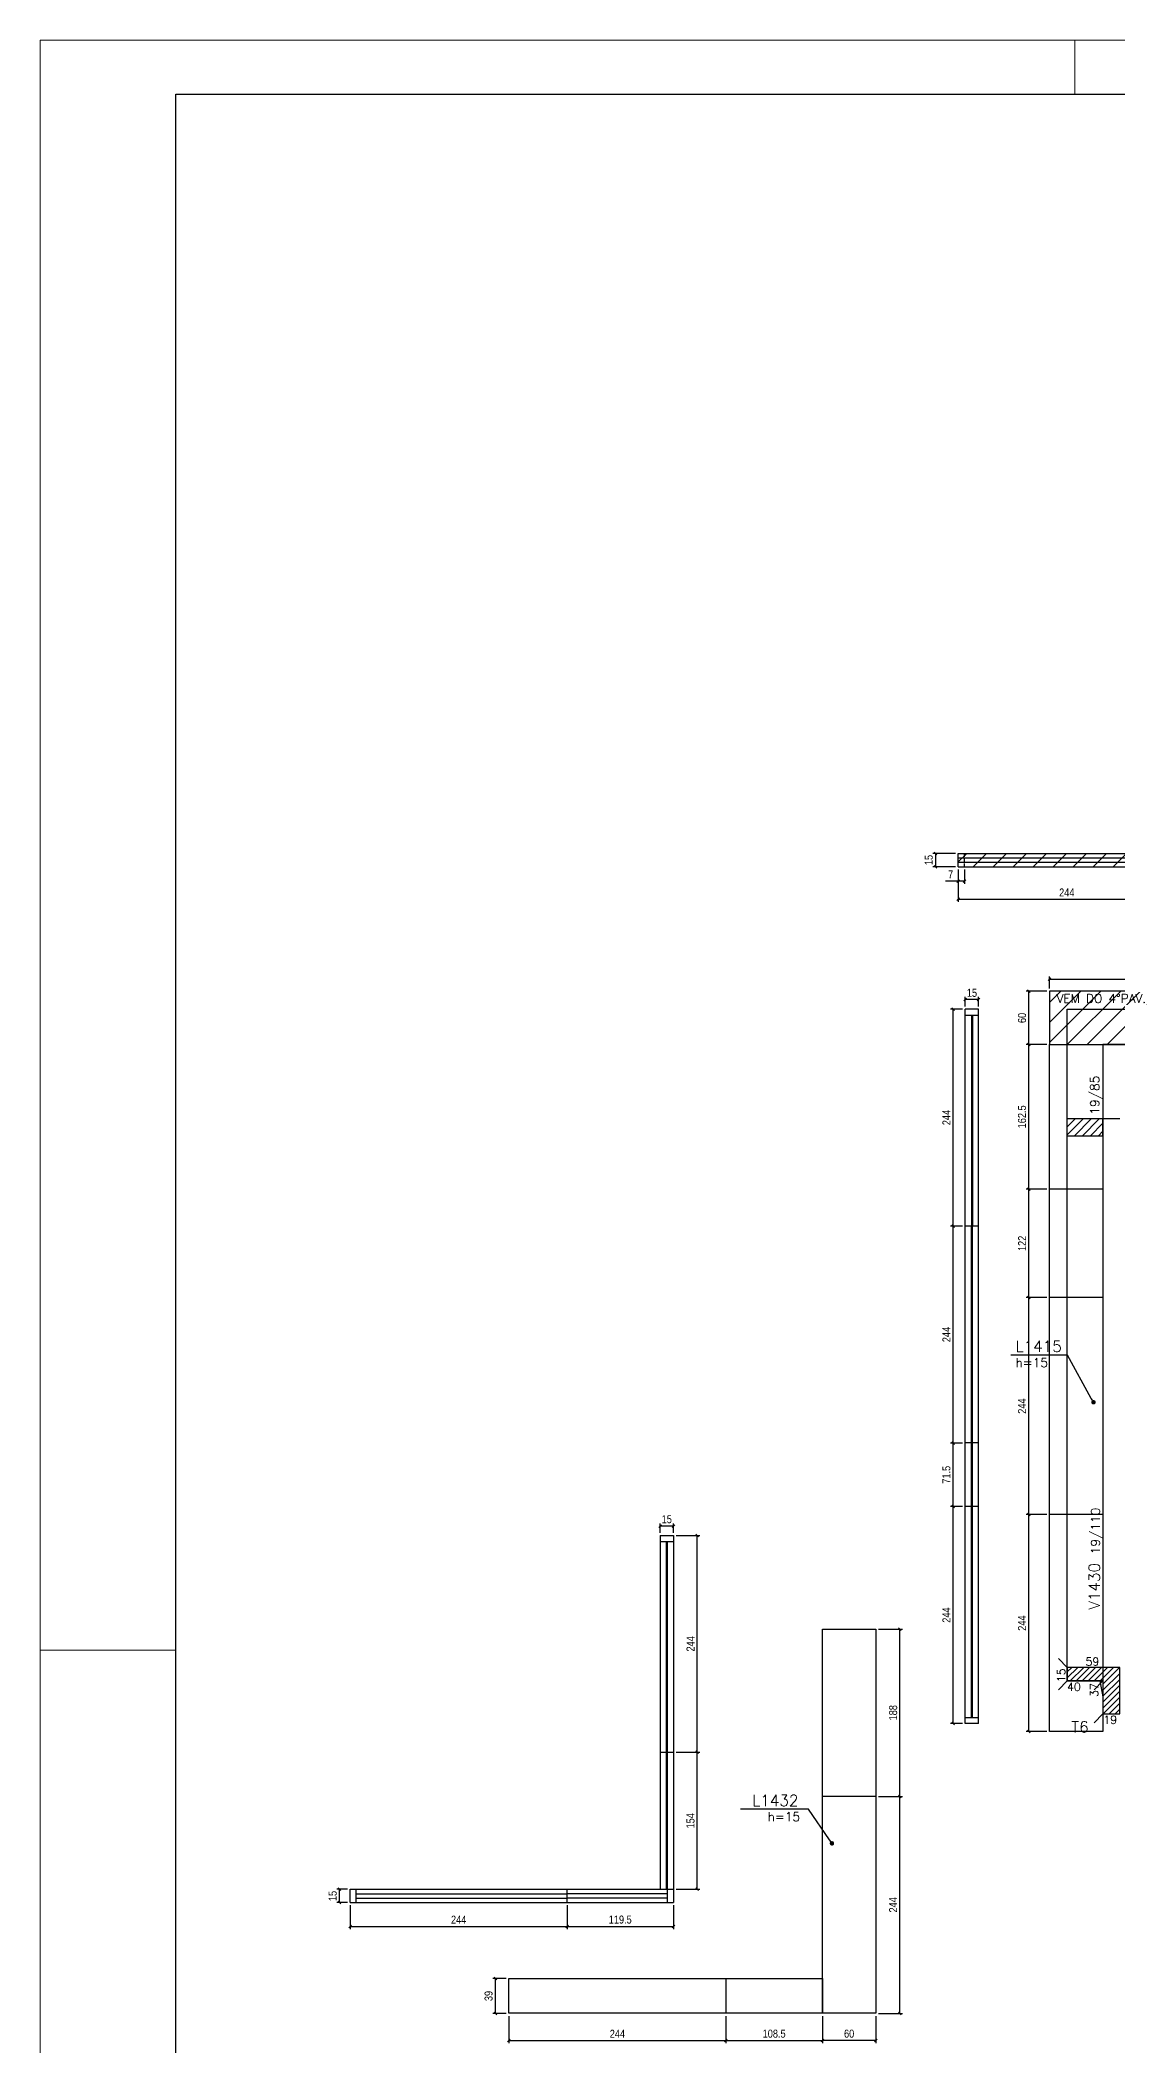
# Model space of a CAD drawing. Extents: x 1860 to 8661, y -614 to 3008.
# Drawn here: x 1860 to 3071, y 752 to 3008 of the extents above; entities that cross this region are included whole.
import ezdxf
from ezdxf import colors
from ezdxf.entities.mleader import LeaderData, LeaderLine
from ezdxf.math import Vec2, Vec3

# ---------------------------------------------------------------- set-up
doc = ezdxf.new("R2010")
doc.units = 0
doc.linetypes.add('HIDDEN', pattern=[0.375, 0.25, -0.125])
for name, color, linetype in [('242', 12, 'Continuous'), ('COTA', 241, 'Continuous'), ('F-AUX-RED', 1, 'Continuous'), ('F-LAJES', 3, 'Continuous'), ('F-LAJES-DIM', 2, 'Continuous'), ('F-LAJES-NOME', 4, 'Continuous'), ('F-MURETA', 91, 'Continuous'), ('F-PILARES-DIM', 172, 'Continuous'), ('F-PILARES-HACH', 174, 'Continuous'), ('F-PILARES-N', 170, 'Continuous'), ('F-PILARES-NASCE', 4, 'Continuous'), ('F-PILARES-NOME', 170, 'Continuous'), ('F-VIGAS', 3, 'Continuous'), ('F-VIGAS-DIM', 2, 'Continuous'), ('F-VIGAS-NOME', 4, 'Continuous'), ('F-VÃO', 1, 'Continuous'), ('Painéis', 200, 'Continuous'), ('SARR_2.2x7', 40, 'Continuous')]:
    doc.layers.add(name, color=color, linetype=linetype)
doc.layers.add('FOLHA', color=255, linetype='Continuous', lineweight=5)
doc.layers.add('Hachura', color=251, linetype='Continuous', lineweight=9)
doc.styles.add('COTA TECNICA-50', font='techl___.ttf', dxfattribs={"height": 9})
doc.styles.add('MCP', font='romans.shx')
doc.styles.get("Standard").update_dxf_attribs({"font": 'arial.ttf'})
doc.dimstyles.new('COTA PAINEL-50', dxfattribs={"dimtxt": 9, "dimasz": 3, "dimexe": 3, "dimexo": 3, "dimgap": 3, "dimtad": 1, "dimdec": 1, "dimzin": 12, "dimdsep": 46, "dimtxsty": 'COTA TECNICA-50', "dimblk1": 'OBLIQUE', "dimblk2": 'OBLIQUE', "dimsah": 1, "dimcen": 0.9, "dimclrd": 4, "dimclre": 4, "dimclrt": 240, "dimadec": 1, "dimazin": 3, "dimtfac": 1, "dimtdec": 1, "dimtmove": 0, "dimatfit": 3, "dimfxl": 1, "dimtolj": 1, "dimtzin": 12, "dimarcsym": 0})

# ---------------------------------------------------------------- blocks, each defined once
blk = doc.blocks.new('_Dot')
at = {"color": 0, "linetype": 'ByBlock', "lineweight": -2}
blk.add_line((-0.5, 0), (-1, 0), dxfattribs=at)
at = {"color": 0, "linetype": 'ByBlock', "const_width": 0.5}
blk.add_lwpolyline([(-0.25, 0, 1), (0.25, 0, 1)], format="xyb", close=True, dxfattribs=at)
blk = doc.blocks.new('_Oblique')
at = {"color": 0, "linetype": 'ByBlock', "lineweight": -2}
blk.add_line((-0.5, -0.5), (0.5, 0.5), dxfattribs=at)
blk = doc.blocks.new('*D316')
at = {"layer": 'COTA', "color": 4, "lineweight": -2, "transparency": 16777216}
for p, q in [((2386.7, 785.8), (2386.7, 755.3)), ((2630.7, 785.8), (2630.7, 755.3)), ((2386.7, 758.3), (2630.7, 758.3))]:
    blk.add_line(p, q, dxfattribs=at)
at = {"layer": 'Defpoints', "color": 0, "transparency": 16777216}
for p in [(2386.7, 788.8), (2630.7, 788.8), (2630.7, 758.3)]:
    blk.add_point(p, dxfattribs=at)
at = {"layer": 'COTA', "color": 4, "lineweight": -2, "transparency": 16777216, "xscale": 3, "yscale": 3, "zscale": 3, "rotation": 180}
blk.add_blockref('_Oblique', (2386.7, 758.3), dxfattribs=at)
at = {"layer": 'COTA', "color": 4, "lineweight": -2, "transparency": 16777216, "xscale": 3, "yscale": 3, "zscale": 3}
blk.add_blockref('_Oblique', (2630.7, 758.3), dxfattribs=at)
at = {"layer": 'COTA', "color": 240, "transparency": 16777216, "insert": (2508.7, 765.8), "char_height": 9, "attachment_point": 5, "style": 'COTA TECNICA-50'}
blk.add_mtext('\\A1;244', dxfattribs=at)
blk = doc.blocks.new('*D317')
at = {"layer": 'COTA', "color": 4, "lineweight": -2, "transparency": 16777216}
for p, q in [((2630.7, 785.8), (2630.7, 755.3)), ((2739.2, 785.8), (2739.2, 755.3)), ((2630.7, 758.3), (2739.2, 758.3))]:
    blk.add_line(p, q, dxfattribs=at)
at = {"layer": 'Defpoints', "color": 0, "transparency": 16777216}
for p in [(2630.7, 788.8), (2739.2, 788.8), (2739.2, 758.3)]:
    blk.add_point(p, dxfattribs=at)
at = {"layer": 'COTA', "color": 4, "lineweight": -2, "transparency": 16777216, "xscale": 3, "yscale": 3, "zscale": 3, "rotation": 180}
blk.add_blockref('_Oblique', (2630.7, 758.3), dxfattribs=at)
at = {"layer": 'COTA', "color": 4, "lineweight": -2, "transparency": 16777216, "xscale": 3, "yscale": 3, "zscale": 3}
blk.add_blockref('_Oblique', (2739.2, 758.3), dxfattribs=at)
at = {"layer": 'COTA', "color": 240, "transparency": 16777216, "insert": (2684.9, 765.9), "char_height": 9, "attachment_point": 5, "style": 'COTA TECNICA-50'}
blk.add_mtext('\\A1;108.5', dxfattribs=at)
blk = doc.blocks.new('*D318')
at = {"layer": 'COTA', "color": 4, "lineweight": -2, "transparency": 16777216}
for p, q in [((2383.7, 827.8), (2368.6, 827.8)), ((2371.6, 788.8), (2371.6, 827.8)), ((2383.7, 788.8), (2368.6, 788.8))]:
    blk.add_line(p, q, dxfattribs=at)
at = {"layer": 'Defpoints', "color": 0, "transparency": 16777216}
for p in [(2371.6, 827.8), (2386.7, 827.8), (2386.7, 788.8)]:
    blk.add_point(p, dxfattribs=at)
at = {"layer": 'COTA', "color": 4, "lineweight": -2, "transparency": 16777216, "xscale": 3, "yscale": 3, "zscale": 3}
for p, rotation in [((2371.6, 827.8), 90), ((2371.6, 788.8), 270)]:
    blk.add_blockref('_Oblique', p, dxfattribs=dict(at, rotation=rotation))
at = {"layer": 'COTA', "color": 240, "transparency": 16777216, "insert": (2363.9, 808.3), "char_height": 9, "attachment_point": 5, "rotation": 90, "style": 'COTA TECNICA-50'}
blk.add_mtext('\\A1;39', dxfattribs=at)
blk = doc.blocks.new('*D319')
at = {"layer": 'COTA', "color": 4, "lineweight": -2, "transparency": 16777216}
for p, q in [((2802.2, 1032.8), (2829.3, 1032.8)), ((2826.3, 788.8), (2826.3, 1032.8)), ((2802.2, 788.8), (2829.3, 788.8))]:
    blk.add_line(p, q, dxfattribs=at)
at = {"layer": 'Defpoints', "color": 0, "transparency": 16777216}
for p in [(2799.2, 1032.8), (2826.3, 1032.8), (2799.2, 788.8)]:
    blk.add_point(p, dxfattribs=at)
at = {"layer": 'COTA', "color": 4, "lineweight": -2, "transparency": 16777216, "xscale": 3, "yscale": 3, "zscale": 3}
for p, rotation in [((2826.3, 1032.8), 90), ((2826.3, 788.8), 270)]:
    blk.add_blockref('_Oblique', p, dxfattribs=dict(at, rotation=rotation))
at = {"layer": 'COTA', "color": 240, "transparency": 16777216, "insert": (2818.7, 910.8), "char_height": 9, "attachment_point": 5, "rotation": 90, "style": 'COTA TECNICA-50'}
blk.add_mtext('\\A1;244', dxfattribs=at)
blk = doc.blocks.new('*D320')
at = {"layer": 'COTA', "color": 4, "lineweight": -2, "transparency": 16777216}
for p, q in [((2802.2, 1220.8), (2829.3, 1220.8)), ((2826.3, 1032.8), (2826.3, 1220.8)), ((2802.2, 1032.8), (2829.3, 1032.8))]:
    blk.add_line(p, q, dxfattribs=at)
at = {"layer": 'Defpoints', "color": 0, "transparency": 16777216}
for p in [(2799.2, 1220.8), (2826.3, 1220.8), (2799.2, 1032.8)]:
    blk.add_point(p, dxfattribs=at)
at = {"layer": 'COTA', "color": 4, "lineweight": -2, "transparency": 16777216, "xscale": 3, "yscale": 3, "zscale": 3}
for p, rotation in [((2826.3, 1220.8), 90), ((2826.3, 1032.8), 270)]:
    blk.add_blockref('_Oblique', p, dxfattribs=dict(at, rotation=rotation))
at = {"layer": 'COTA', "color": 240, "transparency": 16777216, "insert": (2818.7, 1126.8), "char_height": 9, "attachment_point": 5, "rotation": 90, "style": 'COTA TECNICA-50'}
blk.add_mtext('\\A1;188', dxfattribs=at)
blk = doc.blocks.new('*D321')
at = {"layer": 'COTA', "color": 4, "lineweight": -2, "transparency": 16777216}
for p, q in [((2739.2, 785.8), (2739.2, 755.3)), ((2799.2, 785.8), (2799.2, 755.3)), ((2799.2, 758.3), (2739.2, 758.3))]:
    blk.add_line(p, q, dxfattribs=at)
at = {"layer": 'Defpoints', "color": 0, "transparency": 16777216}
for p in [(2739.2, 788.8), (2799.2, 788.8), (2739.2, 758.3)]:
    blk.add_point(p, dxfattribs=at)
at = {"layer": 'COTA', "color": 4, "lineweight": -2, "transparency": 16777216, "xscale": 3, "yscale": 3, "zscale": 3, "rotation": 180}
blk.add_blockref('_Oblique', (2739.2, 758.3), dxfattribs=at)
at = {"layer": 'COTA', "color": 4, "lineweight": -2, "transparency": 16777216, "xscale": 3, "yscale": 3, "zscale": 3}
blk.add_blockref('_Oblique', (2799.2, 758.3), dxfattribs=at)
at = {"layer": 'COTA', "color": 240, "transparency": 16777216, "insert": (2769.2, 765.9), "char_height": 9, "attachment_point": 5, "style": 'COTA TECNICA-50'}
blk.add_mtext('\\A1;60', dxfattribs=at)
blk = doc.blocks.new('*D322')
at = {"layer": 'COTA', "color": 4, "lineweight": -2, "transparency": 16777216}
for p, q in [((2991.5, 1349.6), (2968.2, 1349.6)), ((2971.2, 1105.6), (2971.2, 1349.6)), ((2991.5, 1105.6), (2968.2, 1105.6))]:
    blk.add_line(p, q, dxfattribs=at)
at = {"layer": 'Defpoints', "color": 0, "transparency": 16777216}
for p in [(2971.2, 1349.6), (2994.5, 1349.6), (2994.5, 1105.6)]:
    blk.add_point(p, dxfattribs=at)
at = {"layer": 'COTA', "color": 4, "lineweight": -2, "transparency": 16777216, "xscale": 3, "yscale": 3, "zscale": 3}
for p, rotation in [((2971.2, 1349.6), 90), ((2971.2, 1105.6), 270)]:
    blk.add_blockref('_Oblique', p, dxfattribs=dict(at, rotation=rotation))
at = {"layer": 'COTA', "color": 240, "transparency": 16777216, "insert": (2963.6, 1227.6), "char_height": 9, "attachment_point": 5, "rotation": 90, "style": 'COTA TECNICA-50'}
blk.add_mtext('\\A1;244', dxfattribs=at)
blk = doc.blocks.new('*D323')
at = {"layer": 'COTA', "color": 4, "lineweight": -2, "transparency": 16777216}
for p, q in [((2991.5, 1593.6), (2968.2, 1593.6)), ((2971.2, 1349.6), (2971.2, 1593.6)), ((2991.5, 1349.6), (2968.2, 1349.6))]:
    blk.add_line(p, q, dxfattribs=at)
at = {"layer": 'Defpoints', "color": 0, "transparency": 16777216}
for p in [(2971.2, 1593.6), (2994.5, 1593.6), (2994.5, 1349.6)]:
    blk.add_point(p, dxfattribs=at)
at = {"layer": 'COTA', "color": 4, "lineweight": -2, "transparency": 16777216, "xscale": 3, "yscale": 3, "zscale": 3}
for p, rotation in [((2971.2, 1593.6), 90), ((2971.2, 1349.6), 270)]:
    blk.add_blockref('_Oblique', p, dxfattribs=dict(at, rotation=rotation))
at = {"layer": 'COTA', "color": 240, "transparency": 16777216, "insert": (2963.6, 1471.6), "char_height": 9, "attachment_point": 5, "rotation": 90, "style": 'COTA TECNICA-50'}
blk.add_mtext('\\A1;244', dxfattribs=at)
blk = doc.blocks.new('*D324')
at = {"layer": 'COTA', "color": 4, "lineweight": -2, "transparency": 16777216}
for p, q in [((2991.5, 1715.6), (2968.2, 1715.6)), ((2971.2, 1593.6), (2971.2, 1715.6)), ((2991.5, 1593.6), (2968.2, 1593.6))]:
    blk.add_line(p, q, dxfattribs=at)
at = {"layer": 'Defpoints', "color": 0, "transparency": 16777216}
for p in [(2971.2, 1715.6), (2994.5, 1715.6), (2994.5, 1593.6)]:
    blk.add_point(p, dxfattribs=at)
at = {"layer": 'COTA', "color": 4, "lineweight": -2, "transparency": 16777216, "xscale": 3, "yscale": 3, "zscale": 3}
for p, rotation in [((2971.2, 1715.6), 90), ((2971.2, 1593.6), 270)]:
    blk.add_blockref('_Oblique', p, dxfattribs=dict(at, rotation=rotation))
at = {"layer": 'COTA', "color": 240, "transparency": 16777216, "insert": (2963.7, 1654.6), "char_height": 9, "attachment_point": 5, "rotation": 90, "style": 'COTA TECNICA-50'}
blk.add_mtext('\\A1;122', dxfattribs=at)
blk = doc.blocks.new('*D325')
at = {"layer": 'COTA', "color": 4, "lineweight": -2, "transparency": 16777216}
for p, q in [((2991.5, 1878.1), (2968.2, 1878.1)), ((2971.2, 1715.6), (2971.2, 1878.1)), ((2991.5, 1715.6), (2968.2, 1715.6))]:
    blk.add_line(p, q, dxfattribs=at)
at = {"layer": 'Defpoints', "color": 0, "transparency": 16777216}
for p in [(2971.2, 1878.1), (2994.5, 1878.1), (2994.5, 1715.6)]:
    blk.add_point(p, dxfattribs=at)
at = {"layer": 'COTA', "color": 4, "lineweight": -2, "transparency": 16777216, "xscale": 3, "yscale": 3, "zscale": 3}
for p, rotation in [((2971.2, 1878.1), 90), ((2971.2, 1715.6), 270)]:
    blk.add_blockref('_Oblique', p, dxfattribs=dict(at, rotation=rotation))
at = {"layer": 'COTA', "color": 240, "transparency": 16777216, "insert": (2963.6, 1796.9), "char_height": 9, "attachment_point": 5, "rotation": 90, "style": 'COTA TECNICA-50'}
blk.add_mtext('\\A1;162.5', dxfattribs=at)
blk = doc.blocks.new('*D326')
at = {"layer": 'COTA', "color": 4, "lineweight": -2, "transparency": 16777216}
for p, q in [((2991.5, 1938.1), (2968.2, 1938.1)), ((2971.2, 1878.1), (2971.2, 1938.1)), ((2991.5, 1878.1), (2968.2, 1878.1))]:
    blk.add_line(p, q, dxfattribs=at)
at = {"layer": 'Defpoints', "color": 0, "transparency": 16777216}
for p in [(2971.2, 1938.1), (2994.5, 1938.1), (2994.5, 1878.1)]:
    blk.add_point(p, dxfattribs=at)
at = {"layer": 'COTA', "color": 4, "lineweight": -2, "transparency": 16777216, "xscale": 3, "yscale": 3, "zscale": 3}
for p, rotation in [((2971.2, 1938.1), 90), ((2971.2, 1878.1), 270)]:
    blk.add_blockref('_Oblique', p, dxfattribs=dict(at, rotation=rotation))
at = {"layer": 'COTA', "color": 240, "transparency": 16777216, "insert": (2963.6, 1908.1), "char_height": 9, "attachment_point": 5, "rotation": 90, "style": 'COTA TECNICA-50'}
blk.add_mtext('\\A1;60', dxfattribs=at)
blk = doc.blocks.new('*D327')
at = {"layer": 'COTA', "color": 4, "lineweight": -2, "transparency": 16777216}
for p, q in [((2994.5, 1941.1), (2994.5, 1954.8)), ((2994.5, 1951.8), (3238.5, 1951.8)), ((3238.5, 1941.1), (3238.5, 1954.8))]:
    blk.add_line(p, q, dxfattribs=at)
at = {"layer": 'Defpoints', "color": 0, "transparency": 16777216}
for p in [(3238.5, 1951.8), (2994.5, 1938.1), (3238.5, 1938.1)]:
    blk.add_point(p, dxfattribs=at)
at = {"layer": 'COTA', "color": 4, "lineweight": -2, "transparency": 16777216, "xscale": 3, "yscale": 3, "zscale": 3, "rotation": 180}
blk.add_blockref('_Oblique', (2994.5, 1951.8), dxfattribs=at)
at = {"layer": 'COTA', "color": 4, "lineweight": -2, "transparency": 16777216, "xscale": 3, "yscale": 3, "zscale": 3}
blk.add_blockref('_Oblique', (3238.5, 1951.8), dxfattribs=at)
at = {"layer": 'COTA', "color": 240, "transparency": 16777216, "insert": (3116.5, 1959.4), "char_height": 9, "attachment_point": 5, "style": 'COTA TECNICA-50'}
blk.add_mtext('\\A1;244', dxfattribs=at)
blk = doc.blocks.new('*D421')
at = {"layer": 'COTA', "color": 4, "lineweight": -2, "transparency": 16777216}
for p, q in [((2208.2, 910.3), (2208.2, 883.6)), ((2452.2, 910.3), (2452.2, 883.6)), ((2208.2, 886.6), (2452.2, 886.6))]:
    blk.add_line(p, q, dxfattribs=at)
at = {"layer": 'Defpoints', "color": 0, "transparency": 16777216}
for p in [(2208.2, 913.3), (2452.2, 913.3), (2452.2, 886.6)]:
    blk.add_point(p, dxfattribs=at)
at = {"layer": 'COTA', "color": 4, "lineweight": -2, "transparency": 16777216, "xscale": 3, "yscale": 3, "zscale": 3, "rotation": 180}
blk.add_blockref('_Oblique', (2208.2, 886.6), dxfattribs=at)
at = {"layer": 'COTA', "color": 4, "lineweight": -2, "transparency": 16777216, "xscale": 3, "yscale": 3, "zscale": 3}
blk.add_blockref('_Oblique', (2452.2, 886.6), dxfattribs=at)
at = {"layer": 'COTA', "color": 240, "transparency": 16777216, "insert": (2330.2, 894.1), "char_height": 9, "attachment_point": 5, "style": 'COTA TECNICA-50'}
blk.add_mtext('\\A1;244', dxfattribs=at)
blk = doc.blocks.new('*D422')
at = {"layer": 'COTA', "color": 4, "lineweight": -2, "transparency": 16777216}
for p, q in [((2452.2, 910.3), (2452.2, 883.6)), ((2571.7, 910.3), (2571.7, 883.6)), ((2452.2, 886.6), (2571.7, 886.6))]:
    blk.add_line(p, q, dxfattribs=at)
at = {"layer": 'Defpoints', "color": 0, "transparency": 16777216}
for p in [(2452.2, 913.3), (2571.7, 913.3), (2571.7, 886.6)]:
    blk.add_point(p, dxfattribs=at)
at = {"layer": 'COTA', "color": 4, "lineweight": -2, "transparency": 16777216, "xscale": 3, "yscale": 3, "zscale": 3, "rotation": 180}
blk.add_blockref('_Oblique', (2452.2, 886.6), dxfattribs=at)
at = {"layer": 'COTA', "color": 4, "lineweight": -2, "transparency": 16777216, "xscale": 3, "yscale": 3, "zscale": 3}
blk.add_blockref('_Oblique', (2571.7, 886.6), dxfattribs=at)
at = {"layer": 'COTA', "color": 240, "transparency": 16777216, "insert": (2511.9, 894.2), "char_height": 9, "attachment_point": 5, "style": 'COTA TECNICA-50'}
blk.add_mtext('\\A1;119.5', dxfattribs=at)
blk = doc.blocks.new('*D423')
at = {"layer": 'COTA', "color": 4, "lineweight": -2, "transparency": 16777216}
for p, q in [((2574.7, 1082.3), (2601.5, 1082.3)), ((2598.5, 928.3), (2598.5, 1082.3)), ((2574.7, 928.3), (2601.5, 928.3))]:
    blk.add_line(p, q, dxfattribs=at)
at = {"layer": 'Defpoints', "color": 0, "transparency": 16777216}
for p in [(2571.7, 1082.3), (2598.5, 1082.3), (2571.7, 928.3)]:
    blk.add_point(p, dxfattribs=at)
at = {"layer": 'COTA', "color": 4, "lineweight": -2, "transparency": 16777216, "xscale": 3, "yscale": 3, "zscale": 3}
for p, rotation in [((2598.5, 1082.3), 90), ((2598.5, 928.3), 270)]:
    blk.add_blockref('_Oblique', p, dxfattribs=dict(at, rotation=rotation))
at = {"layer": 'COTA', "color": 240, "transparency": 16777216, "insert": (2590.9, 1005.3), "char_height": 9, "attachment_point": 5, "rotation": 90, "style": 'COTA TECNICA-50'}
blk.add_mtext('\\A1;154', dxfattribs=at)
blk = doc.blocks.new('*D424')
at = {"layer": 'COTA', "color": 4, "lineweight": -2, "transparency": 16777216}
for p, q in [((2574.7, 1326.3), (2601.5, 1326.3)), ((2598.5, 1082.3), (2598.5, 1326.3)), ((2574.7, 1082.3), (2601.5, 1082.3))]:
    blk.add_line(p, q, dxfattribs=at)
at = {"layer": 'Defpoints', "color": 0, "transparency": 16777216}
for p in [(2571.7, 1326.3), (2598.5, 1326.3), (2571.7, 1082.3)]:
    blk.add_point(p, dxfattribs=at)
at = {"layer": 'COTA', "color": 4, "lineweight": -2, "transparency": 16777216, "xscale": 3, "yscale": 3, "zscale": 3}
for p, rotation in [((2598.5, 1326.3), 90), ((2598.5, 1082.3), 270)]:
    blk.add_blockref('_Oblique', p, dxfattribs=dict(at, rotation=rotation))
at = {"layer": 'COTA', "color": 240, "transparency": 16777216, "insert": (2590.9, 1204.3), "char_height": 9, "attachment_point": 5, "rotation": 90, "style": 'COTA TECNICA-50'}
blk.add_mtext('\\A1;244', dxfattribs=at)
blk = doc.blocks.new('*D425')
at = {"layer": 'COTA', "color": 4, "lineweight": -2, "transparency": 16777216}
for p, q in [((2556.7, 1329.3), (2556.7, 1339.8)), ((2571.7, 1336.8), (2556.7, 1336.8)), ((2571.7, 1329.3), (2571.7, 1339.8))]:
    blk.add_line(p, q, dxfattribs=at)
at = {"layer": 'Defpoints', "color": 0, "transparency": 16777216}
for p in [(2556.7, 1336.8), (2556.7, 1326.3), (2571.7, 1326.3)]:
    blk.add_point(p, dxfattribs=at)
at = {"layer": 'COTA', "color": 4, "lineweight": -2, "transparency": 16777216, "xscale": 3, "yscale": 3, "zscale": 3, "rotation": 180}
blk.add_blockref('_Oblique', (2556.7, 1336.8), dxfattribs=at)
at = {"layer": 'COTA', "color": 4, "lineweight": -2, "transparency": 16777216, "xscale": 3, "yscale": 3, "zscale": 3}
blk.add_blockref('_Oblique', (2571.7, 1336.8), dxfattribs=at)
at = {"layer": 'COTA', "color": 240, "transparency": 16777216, "insert": (2564.2, 1344.4), "char_height": 9, "attachment_point": 5, "style": 'COTA TECNICA-50'}
blk.add_mtext('\\A1;15', dxfattribs=at)
blk = doc.blocks.new('*D426')
at = {"layer": 'COTA', "color": 4, "lineweight": -2, "transparency": 16777216}
for p, q in [((2205.2, 928.3), (2193.2, 928.3)), ((2196.2, 913.3), (2196.2, 928.3)), ((2205.2, 913.3), (2193.2, 913.3))]:
    blk.add_line(p, q, dxfattribs=at)
at = {"layer": 'Defpoints', "color": 0, "transparency": 16777216}
for p in [(2196.2, 928.3), (2208.2, 928.3), (2208.2, 913.3)]:
    blk.add_point(p, dxfattribs=at)
at = {"layer": 'COTA', "color": 4, "lineweight": -2, "transparency": 16777216, "xscale": 3, "yscale": 3, "zscale": 3}
for p, rotation in [((2196.2, 928.3), 90), ((2196.2, 913.3), 270)]:
    blk.add_blockref('_Oblique', p, dxfattribs=dict(at, rotation=rotation))
at = {"layer": 'COTA', "color": 240, "transparency": 16777216, "insert": (2188.6, 920.8), "char_height": 9, "attachment_point": 5, "rotation": 90, "style": 'COTA TECNICA-50'}
blk.add_mtext('\\A1;15', dxfattribs=at)
blk = doc.blocks.new('*D428')
at = {"layer": 'COTA', "color": 4, "lineweight": -2, "transparency": 16777216}
for p, q in [((2896.8, 1358.6), (2883.2, 1358.6)), ((2886.2, 1114.6), (2886.2, 1358.6)), ((2896.8, 1114.6), (2883.2, 1114.6))]:
    blk.add_line(p, q, dxfattribs=at)
at = {"layer": 'Defpoints', "color": 0, "transparency": 16777216}
for p in [(2886.2, 1358.6), (2899.8, 1358.6), (2899.8, 1114.6)]:
    blk.add_point(p, dxfattribs=at)
at = {"layer": 'COTA', "color": 4, "lineweight": -2, "transparency": 16777216, "xscale": 3, "yscale": 3, "zscale": 3}
for p, rotation in [((2886.2, 1358.6), 90), ((2886.2, 1114.6), 270)]:
    blk.add_blockref('_Oblique', p, dxfattribs=dict(at, rotation=rotation))
at = {"layer": 'COTA', "color": 240, "transparency": 16777216, "insert": (2878.6, 1236.6), "char_height": 9, "attachment_point": 5, "rotation": 90, "style": 'COTA TECNICA-50'}
blk.add_mtext('\\A1;244', dxfattribs=at)
blk = doc.blocks.new('*D429')
at = {"layer": 'COTA', "color": 4, "lineweight": -2, "transparency": 16777216}
for p, q in [((2896.8, 1430.1), (2883.2, 1430.1)), ((2886.2, 1358.6), (2886.2, 1430.1)), ((2896.8, 1358.6), (2883.2, 1358.6))]:
    blk.add_line(p, q, dxfattribs=at)
at = {"layer": 'Defpoints', "color": 0, "transparency": 16777216}
for p in [(2886.2, 1430.1), (2899.8, 1430.1), (2899.8, 1358.6)]:
    blk.add_point(p, dxfattribs=at)
at = {"layer": 'COTA', "color": 4, "lineweight": -2, "transparency": 16777216, "xscale": 3, "yscale": 3, "zscale": 3}
for p, rotation in [((2886.2, 1430.1), 90), ((2886.2, 1358.6), 270)]:
    blk.add_blockref('_Oblique', p, dxfattribs=dict(at, rotation=rotation))
at = {"layer": 'COTA', "color": 240, "transparency": 16777216, "insert": (2878.6, 1394.4), "char_height": 9, "attachment_point": 5, "rotation": 90, "style": 'COTA TECNICA-50'}
blk.add_mtext('\\A1;71.5', dxfattribs=at)
blk = doc.blocks.new('*D430')
at = {"layer": 'COTA', "color": 4, "lineweight": -2, "transparency": 16777216}
for p, q in [((2896.8, 1674.1), (2883.2, 1674.1)), ((2886.2, 1430.1), (2886.2, 1674.1)), ((2896.8, 1430.1), (2883.2, 1430.1))]:
    blk.add_line(p, q, dxfattribs=at)
at = {"layer": 'Defpoints', "color": 0, "transparency": 16777216}
for p in [(2886.2, 1674.1), (2899.8, 1674.1), (2899.8, 1430.1)]:
    blk.add_point(p, dxfattribs=at)
at = {"layer": 'COTA', "color": 4, "lineweight": -2, "transparency": 16777216, "xscale": 3, "yscale": 3, "zscale": 3}
for p, rotation in [((2886.2, 1674.1), 90), ((2886.2, 1430.1), 270)]:
    blk.add_blockref('_Oblique', p, dxfattribs=dict(at, rotation=rotation))
at = {"layer": 'COTA', "color": 240, "transparency": 16777216, "insert": (2878.6, 1552.1), "char_height": 9, "attachment_point": 5, "rotation": 90, "style": 'COTA TECNICA-50'}
blk.add_mtext('\\A1;244', dxfattribs=at)
blk = doc.blocks.new('*D431')
at = {"layer": 'COTA', "color": 4, "lineweight": -2, "transparency": 16777216}
for p, q in [((2896.8, 1918.1), (2883.2, 1918.1)), ((2886.2, 1674.1), (2886.2, 1918.1)), ((2896.8, 1674.1), (2883.2, 1674.1))]:
    blk.add_line(p, q, dxfattribs=at)
at = {"layer": 'Defpoints', "color": 0, "transparency": 16777216}
for p in [(2886.2, 1918.1), (2899.8, 1918.1), (2899.8, 1674.1)]:
    blk.add_point(p, dxfattribs=at)
at = {"layer": 'COTA', "color": 4, "lineweight": -2, "transparency": 16777216, "xscale": 3, "yscale": 3, "zscale": 3}
for p, rotation in [((2886.2, 1918.1), 90), ((2886.2, 1674.1), 270)]:
    blk.add_blockref('_Oblique', p, dxfattribs=dict(at, rotation=rotation))
at = {"layer": 'COTA', "color": 240, "transparency": 16777216, "insert": (2878.6, 1796.1), "char_height": 9, "attachment_point": 5, "rotation": 90, "style": 'COTA TECNICA-50'}
blk.add_mtext('\\A1;244', dxfattribs=at)
blk = doc.blocks.new('*D432')
at = {"layer": 'COTA', "color": 4, "lineweight": -2, "transparency": 16777216}
for p, q in [((2899.8, 1921.1), (2899.8, 1931.7)), ((2914.8, 1928.7), (2899.8, 1928.7)), ((2914.8, 1921.1), (2914.8, 1931.7))]:
    blk.add_line(p, q, dxfattribs=at)
at = {"layer": 'Defpoints', "color": 0, "transparency": 16777216}
for p in [(2899.8, 1928.7), (2899.8, 1918.1), (2914.8, 1918.1)]:
    blk.add_point(p, dxfattribs=at)
at = {"layer": 'COTA', "color": 4, "lineweight": -2, "transparency": 16777216, "xscale": 3, "yscale": 3, "zscale": 3, "rotation": 180}
blk.add_blockref('_Oblique', (2899.8, 1928.7), dxfattribs=at)
at = {"layer": 'COTA', "color": 4, "lineweight": -2, "transparency": 16777216, "xscale": 3, "yscale": 3, "zscale": 3}
blk.add_blockref('_Oblique', (2914.8, 1928.7), dxfattribs=at)
at = {"layer": 'COTA', "color": 240, "transparency": 16777216, "insert": (2907.3, 1936.3), "char_height": 9, "attachment_point": 5, "style": 'COTA TECNICA-50'}
blk.add_mtext('\\A1;15', dxfattribs=at)
blk = doc.blocks.new('*D433')
at = {"layer": 'COTA', "color": 4, "lineweight": -2, "transparency": 16777216}
for p, q in [((2891.9, 2075.2), (2891.9, 2038.6)), ((3135.9, 2075.2), (3135.9, 2038.6)), ((2891.9, 2041.6), (3135.9, 2041.6))]:
    blk.add_line(p, q, dxfattribs=at)
at = {"layer": 'Defpoints', "color": 0, "transparency": 16777216}
for p in [(2891.9, 2078.2), (3135.9, 2078.2), (3135.9, 2041.6)]:
    blk.add_point(p, dxfattribs=at)
at = {"layer": 'COTA', "color": 4, "lineweight": -2, "transparency": 16777216, "xscale": 3, "yscale": 3, "zscale": 3, "rotation": 180}
blk.add_blockref('_Oblique', (2891.9, 2041.6), dxfattribs=at)
at = {"layer": 'COTA', "color": 4, "lineweight": -2, "transparency": 16777216, "xscale": 3, "yscale": 3, "zscale": 3}
blk.add_blockref('_Oblique', (3135.9, 2041.6), dxfattribs=at)
at = {"layer": 'COTA', "color": 240, "transparency": 16777216, "insert": (3013.9, 2049.2), "char_height": 9, "attachment_point": 5, "style": 'COTA TECNICA-50'}
blk.add_mtext('\\A1;244', dxfattribs=at)
blk = doc.blocks.new('*D439')
at = {"layer": 'COTA', "color": 4, "lineweight": -2, "transparency": 16777216}
for p, q in [((2891.9, 2075.2), (2891.9, 2058.9)), ((2898.9, 2075.2), (2898.9, 2058.9)), ((2891.9, 2061.9), (2877.7, 2061.9)), ((2898.9, 2061.9), (2891.9, 2061.9))]:
    blk.add_line(p, q, dxfattribs=at)
at = {"layer": 'Defpoints', "color": 0, "transparency": 16777216}
for p in [(2891.9, 2078.2), (2898.9, 2078.2), (2891.9, 2061.9)]:
    blk.add_point(p, dxfattribs=at)
at = {"layer": 'COTA', "color": 4, "lineweight": -2, "transparency": 16777216, "xscale": 3, "yscale": 3, "zscale": 3, "rotation": 180}
blk.add_blockref('_Oblique', (2891.9, 2061.9), dxfattribs=at)
at = {"layer": 'COTA', "color": 4, "lineweight": -2, "transparency": 16777216, "xscale": 3, "yscale": 3, "zscale": 3}
blk.add_blockref('_Oblique', (2898.9, 2061.9), dxfattribs=at)
at = {"layer": 'COTA', "color": 240, "transparency": 16777216, "insert": (2883.3, 2069.5), "char_height": 9, "attachment_point": 5, "style": 'COTA TECNICA-50'}
blk.add_mtext('\\A1;7', dxfattribs=at)
blk = doc.blocks.new('*D445')
at = {"layer": 'COTA', "color": 4, "lineweight": -2, "transparency": 16777216}
for p, q in [((2888.9, 2093.2), (2863.3, 2093.2)), ((2888.9, 2078.2), (2863.3, 2078.2)), ((2866.3, 2093.2), (2866.3, 2078.2))]:
    blk.add_line(p, q, dxfattribs=at)
at = {"layer": 'Defpoints', "color": 0, "transparency": 16777216}
for p in [(2866.3, 2078.2), (2891.9, 2093.2), (2891.9, 2078.2)]:
    blk.add_point(p, dxfattribs=at)
at = {"layer": 'COTA', "color": 4, "lineweight": -2, "transparency": 16777216, "xscale": 3, "yscale": 3, "zscale": 3}
for p, rotation in [((2866.3, 2093.2), 90), ((2866.3, 2078.2), 270)]:
    blk.add_blockref('_Oblique', p, dxfattribs=dict(at, rotation=rotation))
at = {"layer": 'COTA', "color": 240, "transparency": 16777216, "insert": (2858.7, 2085.7), "char_height": 9, "attachment_point": 5, "rotation": 90, "style": 'COTA TECNICA-50'}
blk.add_mtext('\\A1;15', dxfattribs=at)

msp = doc.modelspace()

# ---------------------------------------------------------------- hatches: boundary and pattern name
at = {"layer": 'F-MURETA'}
h = msp.add_hatch(dxfattribs=at)
h.set_pattern_fill('ANSI31', color=1, scale=2)
h.set_pattern_definition([(45, (4214.506, 480.1385), (-4.490128, 4.490128), [])])
h.paths.add_polyline_path([(3054.51, 1794.64), (3014.51, 1794.64), (3014.51, 1775.64), (3054.51, 1775.64)])
at = {"layer": 'F-PILARES-HACH', "linetype": 'Continuous'}
h = msp.add_hatch(dxfattribs=at)
h.set_pattern_fill('ANSI31', color=256, scale=1.5, style=0)
h.set_pattern_definition([(45, (4214.506, 480.1385), (-3.367596, 3.367596), [])])
h.paths.add_polyline_path([(3073.51, 1177.64), (3014.51, 1177.64), (3014.51, 1162.64), (3054.51, 1162.64), (3054.51, 1125.64), (3073.51, 1125.64)], flags=16)
at = {"layer": 'Hachura', "linetype": 'ByBlock'}
h = msp.add_hatch(dxfattribs=at)
h.set_pattern_fill('ANSI31', color=256, scale=5)
h.paths.add_polyline_path([(3135.9, 2078.16), (3135.9, 2093.16), (2891.9, 2093.16), (2891.9, 2078.16)])
h.paths.add_polyline_path([(3135.9, 2093.16), (3135.9, 2078.16), (3379.9, 2078.16), (3379.9, 2093.16)])
h.paths.add_polyline_path([(3379.9, 2093.16), (3379.9, 2078.16), (3623.9, 2078.16), (3623.9, 2093.16)])
h.paths.add_polyline_path([(3623.9, 2093.16), (3623.9, 2078.16), (3867.9, 2078.16), (3867.9, 2093.16)])
h.paths.add_polyline_path([(3867.9, 2093.16), (3867.9, 2078.16), (4111.9, 2078.16), (4111.9, 2093.16)])
h = msp.add_hatch(dxfattribs=at)
h.set_pattern_fill('ANSI31', color=256, scale=5)
h.set_pattern_definition([(45, (239.853, -222.987), (-11.22532, 11.22532), [])])
h.paths.add_polyline_path([(2994.51, 1938.14), (2994.51, 1878.14), (3238.51, 1878.14), (3238.51, 1938.14)])
h.paths.add_polyline_path([(3238.51, 1938.14), (3238.51, 1878.14), (3482.51, 1878.14), (3482.51, 1938.14)])
h.paths.add_polyline_path([(3482.51, 1938.14), (3482.51, 1878.14), (3726.51, 1878.14), (3726.51, 1938.14)])
h.paths.add_polyline_path([(3726.51, 1938.14), (3726.51, 1878.14), (3970.51, 1878.14), (3970.51, 1938.14)])
h.paths.add_polyline_path([(3970.51, 1938.14), (3970.51, 1878.14), (4214.51, 1878.14), (4214.51, 1938.14)])
h.paths.add_polyline_path([(4458.51, 1878.14), (4458.51, 1938.14), (4214.51, 1938.14), (4214.51, 1878.14)])
h.paths.add_polyline_path([(4702.51, 1878.14), (4702.51, 1938.14), (4458.51, 1938.14), (4458.51, 1878.14)])
h.paths.add_polyline_path([(4946.51, 1878.14), (4946.51, 1938.14), (4702.51, 1938.14), (4702.51, 1878.14)])
h.paths.add_polyline_path([(5190.51, 1878.14), (5190.51, 1938.14), (4946.51, 1938.14), (4946.51, 1878.14)])
h.paths.add_polyline_path([(5190.51, 1938.14), (5190.51, 1878.14), (5368.51, 1878.14), (5368.51, 1938.14)])
h.paths.add_polyline_path([(5490.51, 1878.14), (5490.51, 1938.14), (5368.51, 1938.14), (5368.51, 1878.14)])

# ---------------------------------------------------------------- linework, layer by layer
at = {"color": 30}
for p, q in [((2012.11, 2946.69), (8600.49, 2946.69)), ((2012.11, -552.63), (2012.11, 2946.69))]:
    msp.add_line(p, q, dxfattribs=at)
at = {"layer": '242', "linetype": 'Continuous'}
for p, q in [((3052.86, 1158.63), (3052.86, 1158.63)), ((3064.01, 1170.14), (3064.01, 1170.14))]:
    msp.add_line(p, q, dxfattribs=at)
at = {"layer": 'F-LAJES', "linetype": 'Continuous'}
for p, q in [((3014.51, 1162.64), (3014.51, 1918.14)), ((3014.51, 1918.14), (5295.51, 1918.14)), ((3054.51, 1162.64), (3014.51, 1162.64))]:
    msp.add_line(p, q, dxfattribs=at)
at = {"layer": 'F-MURETA', "color": 2}
for p, q in [((3014.51, 1775.64), (3014.51, 1794.64)), ((3054.51, 1794.64), (3014.51, 1794.64)), ((3054.51, 1775.64), (3054.51, 1794.64)), ((3014.51, 1775.64), (3054.51, 1775.64))]:
    msp.add_line(p, q, dxfattribs=at)
at = {"layer": 'F-PILARES-N', "linetype": 'Continuous'}
msp.add_lwpolyline([(3073.51, 1177.64), (3014.51, 1177.64), (3014.51, 1162.64), (3054.51, 1162.64), (3054.51, 1125.64), (3073.51, 1125.64), (3073.51, 1177.64)], dxfattribs=at)
at = {"layer": 'F-PILARES-NASCE', "linetype": 'Continuous'}
for p, q in [((3014.51, 1177.64), (3004.51, 1187.64)), ((3014.51, 1162.64), (3004.51, 1152.64)), ((3054.51, 1162.64), (3044.51, 1152.64)), ((3054.51, 1125.64), (3044.51, 1115.64))]:
    msp.add_line(p, q, dxfattribs=at)
at = {"layer": 'F-VIGAS'}
for points in [[(3054.51, 1878.14), (3054.51, 1794.64)], [(3124.51, 1878.14), (3054.51, 1878.14)], [(3073.51, 1794.64), (3054.51, 1794.64)], [(3054.51, 1775.64), (3054.51, 1177.64)]]:
    msp.add_lwpolyline(points, dxfattribs=at)
at = {"layer": 'F-VÃO'}
msp.add_line((3050.96, 1162.64), (3054.51, 1144.64), dxfattribs=at)
at = {"layer": 'FOLHA'}
for p, q in [((1859.7, 3007.66), (8661.45, 3007.66)), ((3022.99, 3007.66), (3022.99, 2946.69)), ((2012.11, 1197.03), (1859.7, 1197.03))]:
    msp.add_line(p, q, dxfattribs=at)
at = {"layer": 'FOLHA', "lineweight": 5}
msp.add_line((1859.7, -613.6), (1859.7, 3007.66), dxfattribs=at)
at = {"layer": 'Painéis'}
for p, q in [((2891.9, 2093.16), (5378.9, 2093.16)), ((2891.9, 2078.16), (2891.9, 2093.16)), ((2891.9, 2078.16), (5378.9, 2078.16)), ((2899.78, 1114.64), (2899.78, 1918.14)), ((2914.78, 1918.14), (2899.78, 1918.14)), ((2914.78, 1114.64), (2914.78, 1918.14)), ((3054.51, 1715.64), (2994.51, 1715.64)), ((2914.78, 1674.14), (2899.78, 1674.14)), ((3054.51, 1593.64), (2994.51, 1593.64)), ((2914.78, 1430.14), (2899.78, 1430.14)), ((2914.78, 1358.64), (2899.78, 1358.64)), ((3054.51, 1349.64), (2994.51, 1349.64)), ((2556.66, 1326.3), (2556.66, 928.3)), ((2556.66, 1326.3), (2571.66, 1326.3)), ((2571.66, 1326.3), (2571.66, 913.3)), ((2914.78, 1114.64), (2899.78, 1114.64)), ((2556.66, 1082.3), (2571.66, 1082.3)), ((2799.16, 1032.81), (2739.16, 1032.81)), ((2208.16, 928.3), (2571.66, 928.3)), ((2208.16, 913.3), (2208.16, 928.3)), ((2452.16, 913.3), (2452.16, 928.3)), ((2208.16, 913.3), (2571.66, 913.3)), ((2630.66, 827.81), (2630.66, 788.81))]:
    msp.add_line(p, q, dxfattribs=at)
for points in [[(2994.51, 1878.14), (5490.51, 1878.14), (5490.51, 1938.14), (2994.51, 1938.14)], [(3054.51, 1105.64), (2994.51, 1105.64), (2994.51, 1878.14), (3054.51, 1878.14)], [(2739.16, 1220.81), (2799.16, 1220.81), (2799.16, 788.81), (2739.16, 788.81)], [(2386.66, 827.81), (2739.16, 827.81), (2739.16, 788.81), (2386.66, 788.81)]]:
    msp.add_lwpolyline(points, close=True, dxfattribs=at)
at = {"layer": 'SARR_2.2x7'}
for p, q in [((2891.9, 2088.16), (3135.9, 2088.16)), ((2891.9, 2083.16), (3135.9, 2083.16)), ((2899.78, 1911.14), (2914.78, 1911.14)), ((2906.78, 1911.14), (2906.78, 1674.14)), ((2907.78, 1911.14), (2907.78, 1674.14)), ((2906.78, 1430.14), (2906.78, 1674.14)), ((2907.78, 1430.14), (2907.78, 1674.14)), ((2906.78, 1358.64), (2906.78, 1430.14)), ((2907.78, 1358.64), (2907.78, 1430.14)), ((2906.78, 1121.64), (2906.78, 1358.64)), ((2907.78, 1121.64), (2907.78, 1358.64)), ((2556.66, 1319.3), (2571.66, 1319.3)), ((2563.66, 1319.3), (2563.66, 1082.3)), ((2564.66, 1319.3), (2564.66, 1082.3)), ((2899.78, 1121.64), (2914.78, 1121.64)), ((2563.66, 1082.3), (2563.66, 928.3)), ((2564.66, 1082.3), (2564.66, 928.3)), ((2215.16, 913.3), (2215.16, 928.3)), ((2564.66, 928.3), (2564.66, 913.3)), ((2215.16, 923.3), (2452.16, 923.3)), ((2215.16, 918.3), (2452.16, 918.3)), ((2564.66, 923.3), (2452.16, 923.3)), ((2564.66, 918.3), (2452.16, 918.3))]:
    msp.add_line(p, q, dxfattribs=at)
at = {"layer": 'SARR_2.2x7', "linetype": 'HIDDEN', "ltscale": 15}
msp.add_line((2898.9, 2078.16), (2898.9, 2093.16), dxfattribs=at)

# ---------------------------------------------------------------- texts
at = {"layer": 'F-LAJES-DIM', "linetype": 'Continuous', "style": 'MCP'}
for p in [(2956.32, 1515.51), (2677.62, 1004.9)]:
    msp.add_text('h=15', height=10, dxfattribs=at).set_placement(p)
at = {"layer": 'F-LAJES-NOME', "linetype": 'Continuous', "style": 'MCP'}
for s, p in [('L1415', (2956.32, 1532.51)), ('L1432', (2660.24, 1021.9))]:
    msp.add_text(s, height=12.5, dxfattribs=at).set_placement(p)
at = {"layer": 'F-PILARES-DIM', "linetype": 'Continuous', "style": 'MCP'}
for s, p in [('15', (3012.26, 1161.14)), ('37', (3049.28, 1144.64))]:
    msp.add_text(s, height=9, rotation=90, dxfattribs=at).set_placement(p)
for s, p in [('59', (3035.01, 1179.89)), ('40', (3014.19, 1151.45)), ('19', (3055.01, 1114.39))]:
    msp.add_text(s, height=9, dxfattribs=at).set_placement(p)
at = {"layer": 'F-PILARES-NOME', "linetype": 'Continuous', "style": 'MCP'}
msp.add_text('T6', height=12.5, dxfattribs=at).set_placement((3019.22, 1104.61))
at = {"layer": 'F-VIGAS-DIM', "linetype": 'Continuous', "style": 'MCP'}
msp.add_text('VEM DO 4°PAV.', height=10, dxfattribs=at).set_placement((3002.47, 1924.99))
for s, p in [('19/85', (3050.37, 1799.36)), ('19/110', (3051.16, 1305.09))]:
    msp.add_text(s, height=10, rotation=90, dxfattribs=at).set_placement(p)
at = {"layer": 'F-VIGAS-NOME', "linetype": 'Continuous', "style": 'MCP'}
msp.add_text('V1430', height=12.5, rotation=90, dxfattribs=at).set_placement((3051.16, 1242.7))

# ---------------------------------------------------------------- dimensions: what is measured, and where the dimension line sits
at = {"layer": 'COTA'}
for base, p1, p2, picture, middle in [((2866.34, 2078.16), (2891.9, 2093.16), (2891.9, 2078.16), '*D445', (2858.75, 2085.66)), ((2971.21, 1715.64), (2994.51, 1593.64), (2994.51, 1715.64), '*D324', (2963.66, 1654.64)), ((2886.19, 1358.64), (2899.78, 1114.64), (2899.78, 1358.64), '*D428', (2878.62, 1236.64)), ((2971.21, 1349.64), (2994.51, 1105.64), (2994.51, 1349.64), '*D322', (2963.65, 1227.64)), ((2598.46, 1082.3), (2571.66, 928.3), (2571.66, 1082.3), '*D423', (2590.86, 1005.3)), ((2826.28, 1032.81), (2799.16, 788.81), (2799.16, 1032.81), '*D319', (2818.71, 910.81)), ((2196.21, 928.3), (2208.16, 913.3), (2208.16, 928.3), '*D426', (2188.61, 920.8)), ((2371.58, 827.81), (2386.66, 788.81), (2386.66, 827.81), '*D318', (2363.85, 808.31))]:
    dim = msp.add_linear_dim(base=base, p1=p1, p2=p2, angle=90, dimstyle='COTA PAINEL-50', dxfattribs=at)
    dim.commit()
    dim.dimension.update_dxf_attribs({"geometry": picture, "text_midpoint": middle})
for base, p1, p2, picture, middle in [((2891.9, 2061.92), (2898.9, 2078.16), (2891.9, 2078.16), '*D439', (2883.32, 2069.49)), ((3135.9, 2041.64), (2891.9, 2078.16), (3135.9, 2078.16), '*D433', (3013.9, 2049.2)), ((3238.51, 1951.81), (2994.51, 1938.14), (3238.51, 1938.14), '*D327', (3116.51, 1959.38)), ((2899.78, 1928.65), (2914.78, 1918.14), (2899.78, 1918.14), '*D432', (2907.28, 1936.25)), ((2556.66, 1336.81), (2571.66, 1326.3), (2556.66, 1326.3), '*D425', (2564.16, 1344.41)), ((2452.16, 886.57), (2208.16, 913.3), (2452.16, 913.3), '*D421', (2330.16, 894.14)), ((2630.66, 758.28), (2386.66, 788.81), (2630.66, 788.81), '*D316', (2508.66, 765.85)), ((2739.16, 758.28), (2799.16, 788.81), (2739.16, 788.81), '*D321', (2769.16, 765.87))]:
    dim = msp.add_linear_dim(base=base, p1=p1, p2=p2, dimstyle='COTA PAINEL-50', dxfattribs=at)
    dim.commit()
    dim.dimension.update_dxf_attribs({"geometry": picture, "text_midpoint": middle})
for base, p1, p2, picture, middle in [((2886.19, 1918.14), (2899.78, 1674.14), (2899.78, 1918.14), '*D431', (2878.62, 1796.14)), ((2971.21, 1938.14), (2994.51, 1878.14), (2994.51, 1938.14), '*D326', (2963.62, 1908.14)), ((2971.21, 1878.14), (2994.51, 1715.64), (2994.51, 1878.14), '*D325', (2963.62, 1796.89)), ((2886.19, 1674.14), (2899.78, 1430.14), (2899.78, 1674.14), '*D430', (2878.62, 1552.14)), ((2971.21, 1593.64), (2994.51, 1349.64), (2994.51, 1593.64), '*D323', (2963.65, 1471.64)), ((2886.19, 1430.14), (2899.78, 1358.64), (2899.78, 1430.14), '*D429', (2878.59, 1394.39)), ((2598.46, 1326.3), (2571.66, 1082.3), (2571.66, 1326.3), '*D424', (2590.9, 1204.3)), ((2826.28, 1220.81), (2799.16, 1032.81), (2799.16, 1220.81), '*D320', (2818.69, 1126.81))]:
    dim = msp.add_linear_dim(base=base, p1=p1, p2=p2, angle=90, dimstyle='COTA PAINEL-50', override={"dimtmove": 1}, dxfattribs=at)
    dim.commit()
    dim.dimension.update_dxf_attribs({"geometry": picture, "text_midpoint": middle})
for base, p1, p2, picture, middle in [((2571.66, 886.57), (2452.16, 913.3), (2571.66, 913.3), '*D422', (2511.91, 894.2)), ((2739.16, 758.28), (2630.66, 788.81), (2739.16, 788.81), '*D317', (2684.91, 765.9))]:
    dim = msp.add_linear_dim(base=base, p1=p1, p2=p2, dimstyle='COTA PAINEL-50', override={"dimtmove": 1}, dxfattribs=at)
    dim.commit()
    dim.dimension.update_dxf_attribs({"geometry": picture, "text_midpoint": middle})

# ---------------------------------------------------------------- leaders
at = {"layer": 'F-AUX-RED', "linetype": 'Continuous'}
ml = msp.add_multileader_mtext('Standard', dxfattribs=at)
ml.set_content('', color=256)
ml.set_leader_properties()
ml.set_arrow_properties(name='DOT')
ml.build(insert=Vec2(0, 0))
ml.multileader.update_dxf_attribs({"text_right_attachment_type": 6, "text_top_attachment_type": 0, "text_bottom_attachment_type": 0, "dogleg_length": 0.36, "arrow_head_size": 5})
ctx = ml.context
ctx.base_point, ctx.char_height, ctx.arrow_head_size, ctx.landing_gap_size, ctx.plane_origin = Vec3(2951, 1529.1), 0.18, 5, 0.09, Vec3(3043.91, 1475.94)
ctx.right_attachment, ctx.text_align_type = 6, 2
notes = []
notes.append((ctx, [(0, (1, 1, 0), (3014.79, 1529.01), (-1, 0), 63.61, [(0, [(3043.91, 1475.94)], 256, [])])]))
ctx.mtext.insert, ctx.mtext.alignment, ctx.mtext.flow_direction = Vec3(2951.09, 1529.19), 3, 5
ml = msp.add_multileader_mtext('Standard', dxfattribs=at)
ml.set_content('', color=256)
ml.set_leader_properties()
ml.set_arrow_properties(name='DOT')
ml.build(insert=Vec2(0, 0))
ml.multileader.update_dxf_attribs({"text_right_attachment_type": 6, "text_top_attachment_type": 0, "text_bottom_attachment_type": 0, "dogleg_length": 0.36, "arrow_head_size": 5})
ctx = ml.context
ctx.base_point, ctx.char_height, ctx.arrow_head_size, ctx.landing_gap_size, ctx.plane_origin = Vec3(2647.05, 1018.4), 0.18, 5, 0.09, Vec3(2749.89, 979.95)
ctx.right_attachment, ctx.text_align_type = 6, 2
notes.append((ctx, [(0, (1, 1, 0), (2723.36, 1018.31), (-1, 0), 76.13, [(0, [(2749.89, 979.95)], 256, [])])]))
ctx.mtext.insert, ctx.mtext.alignment, ctx.mtext.flow_direction = Vec3(2647.14, 1018.49), 3, 5
for ctx, leaders in notes:
    for number, flags, end, landing, length, lines in leaders:
        leader = LeaderData()
        leader.index, (leader.has_last_leader_line, leader.has_dogleg_vector, leader.attachment_direction) = number, flags
        leader.last_leader_point, leader.dogleg_vector, leader.dogleg_length = Vec3(end), Vec3(landing), length
        for number, points, colour, breaks in lines:
            line = LeaderLine()
            line.index, line.vertices, line.color, line.breaks = number, Vec3.list(points), colors.encode_raw_color(colour), breaks
            leader.lines.append(line)
        ctx.leaders.append(leader)

doc.saveas('drawing.dxf')
